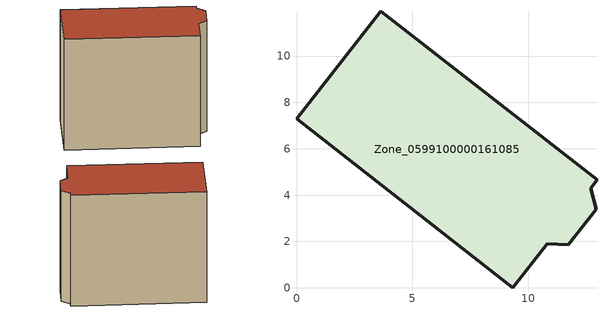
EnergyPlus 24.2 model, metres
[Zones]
Zone_0599100000161085
 floor ground (C_G): 0,7.3 3.62,11.94 12.97,4.66 12.69,4.3 12.93,3.4 11.73,1.86 10.82,1.91 9.33,0 z0
 wall outside (C_F): 3.62,11.94 0,7.3 9.33,0 10.82,1.91 11.73,1.86 12.93,3.4 12.69,4.3 12.97,4.66 3.62,11.94 z0:10.68
 roof outside (C_R): 12.97,4.66 3.62,11.94 0,7.3 9.33,0 10.82,1.91 11.73,1.86 12.93,3.4 12.69,4.3 z10.68
[BUILDING]
Pand.0599100000161085: North Axis=0; Terrain=City; Loads Convergence Tolerance Value=0.04; Temperature Convergence Tolerance Value=0.4; Solar Distribution=FullExterior; Maximum Number of Warmup Days=25; Minimum Number of Warmup Days=1
[Site:Location]
Rotterdam.The.Hague.AP_ZH_NLD Design_Conditions: Latitude=51.96; Longitude=4.45; Time Zone=1; Elevation=-4.5
[SITE:GROUNDTEMPERATURE:BUILDINGSURFACE]
18, 18, 18, 18, 18, 18, 18, 18, 18, 18, 18, 18
[MATERIAL] Thermal Absorptance=0.9; Solar Absorptance=0.7; Visible Absorptance=0.7
Name | Roughness | Thickness | Conductivity | Density | Specific Heat
G.TI.1946 | MediumSmooth | 0.15 | 1 | 540 | 1210
F.TI.1946 | Rough | 0.3 | 0.857143 | 1920 | 840
R.TI.1946 | MediumRough | 0.2 | 0.1 | 1500 | 1000
[CONSTRUCTION]
C_G: G.TI.1946
C_F: F.TI.1946
C_R: R.TI.1946
[ZONE]
Zone_0599100000161085: Type=1; Multiplier=1; Ceiling Height=Autocalculate; Volume=Autocalculate; Floor Area=autocalculate; Part of Total Floor Area=Yes
[ZONEINFILTRATION:DESIGNFLOWRATE]
Infil_Zone_0599100000161085: Zone or ZoneList or Space or SpaceList=Zone_0599100000161085; Schedule=AlwaysOn; Design Flow Rate Calculation Method=Flow/Area; Flow Rate per Floor Area=0.003; Constant Term Coefficient=1; Temperature Term Coefficient=0; Velocity Term Coefficient=0; Velocity Squared Term Coefficient=0
[HVACTEMPLATE:ZONE:IDEALLOADSAIRSYSTEM]
Zone_0599100000161085: Maximum Heating Supply Air Temperature=50; Minimum Cooling Supply Air Temperature=13; Maximum Heating Supply Air Humidity Ratio=0.0156; Minimum Cooling Supply Air Humidity Ratio=0.0077; Heating Limit=NoLimit; Cooling Limit=NoLimit; Dehumidification Control Type=ConstantSensibleHeatRatio; Cooling Sensible Heat Ratio=0.7; Dehumidification Setpoint=60; Humidification Control Type=None; Humidification Setpoint=30; Outdoor Air Method=None; Outdoor Air Flow Rate per Person=0.00944; Outdoor Air Flow Rate per Zone Floor Area=0; Outdoor Air Flow Rate per Zone=0; Demand Controlled Ventilation Type=None; Outdoor Air Economizer Type=NoEconomizer; Heat Recovery Type=None; Sensible Heat Recovery Effectiveness=0.7; Latent Heat Recovery Effectiveness=0.65
[ZONECONTROL:THERMOSTAT]
ThermostatControl_Zone_0599100000161085: Zone or ZoneList=Zone_0599100000161085; Control Type Schedule=DualSetpointControlType; Control 1=Thermostat_Zone_0599100000161085; Temperature Difference Between Cutout And Setpoint=0
[THERMOSTATSETPOINT:DUALSETPOINT]
Thermostat_Zone_0599100000161085: Heating Setpoint Temperature Schedule=HeatingSetpoint_Zone_0599100000161085; Cooling Setpoint Temperature Schedule=CoolingSetpoint_Zone_0599100000161085
[SCHEDULE:COMPACT]
HeatingSetpoint_Zone_0599100000161085: Through: 12/31, For: AllDays, Until: 24:00, 21
CoolingSetpoint_Zone_0599100000161085: Through: 12/31, For: AllDays, Until: 24:00, 24
DualSetpointControlType: Through: 12/31, For: AllDays, Until: 24:00, 4
AlwaysOn: Through: 12/31, For: AllDays, Until: 24:00, 1
